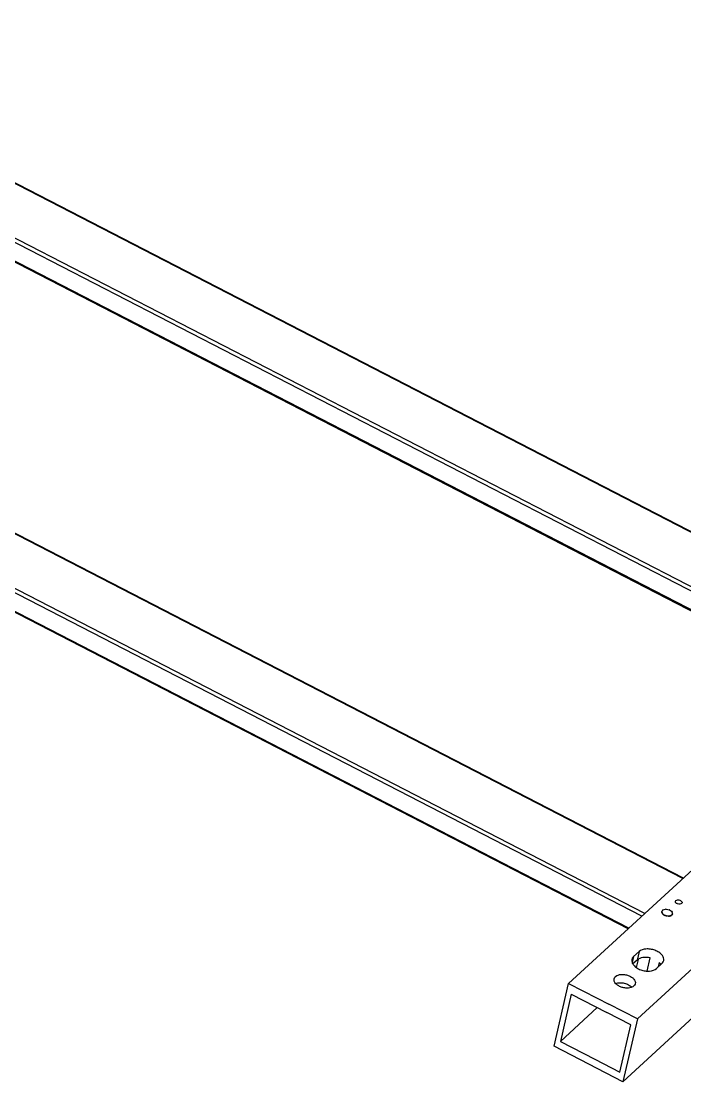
# Model space of a CAD drawing. Header units: millimetres. Extents: x 1409 to 26878, y 589 to 5187.
# Drawn here: x 9288.6 to 9533.7, y 1019 to 1410.4 of the extents above; entities that cross this region are included whole.
import ezdxf

# ---------------------------------------------------------------- set-up
doc = ezdxf.new("R2010")
doc.units = ezdxf.units.MM
doc.layers.add('02___PRT_ALL_AXES', color=7, linetype='Continuous')

msp = doc.modelspace()

# ---------------------------------------------------------------- linework, layer by layer
at = {"color": 7, "linetype": 'Continuous'}
for p, q in [((9623.4481, 1176.9674), (9170.445, 1410.3755)), ((9608.1248, 1162.9042), (9155.1217, 1396.3123)), ((9603.0084, 1158.2085), (9152.3934, 1390.3861)), ((9603.2921, 1158.4689), (9152.4776, 1390.7493)), ((9533.2105, 1094.1505), (9080.2074, 1327.5586)), ((9517.8872, 1080.0874), (9064.8841, 1313.4955)), ((9512.7708, 1075.3917), (9062.1558, 1307.5693)), ((9513.0545, 1075.652), (9062.24, 1307.9325)), ((9658.7706, 1209.3852), (9490.8285, 1055.2538)), ((9684.1659, 1196.3004), (9516.2238, 1042.169)), ((9525.233, 1081.8044), (9525.2832, 1081.8025)), ((9525.2881, 1081.5161), (9525.2377, 1081.5279)), ((9525.2904, 1081.8385), (9525.2435, 1081.8578)), ((9525.2501, 1081.4714), (9525.2965, 1081.4779)), ((9525.3008, 1081.461), (9525.2501, 1081.4714)), ((9525.2663, 1081.4147), (9525.3118, 1081.4227)), ((9525.3172, 1081.4057), (9525.2663, 1081.4147)), ((9525.4409, 1081.0776), (9525.4788, 1081.0936)), ((9525.4908, 1081.0771), (9525.4409, 1081.0776)), ((9525.4823, 1081.0229), (9525.5188, 1081.0401)), ((9525.5317, 1081.0238), (9525.4823, 1081.0229)), ((9525.5272, 1080.9689), (9525.562, 1080.9873)), ((9525.5759, 1080.9712), (9525.5272, 1080.9689)), ((9525.8611, 1080.6654), (9525.8851, 1080.6902)), ((9525.9044, 1080.6761), (9525.8611, 1080.6654)), ((9525.9266, 1080.6191), (9525.9487, 1080.6448)), ((9525.9687, 1080.6312), (9525.9266, 1080.6191)), ((9525.9946, 1080.5743), (9526.0146, 1080.6009)), ((9526.0354, 1080.5877), (9525.9946, 1080.5743)), ((9526.4476, 1080.3409), (9526.4548, 1080.3715)), ((9526.4791, 1080.3616), (9526.4476, 1080.3409)), ((9526.5293, 1080.3086), (9526.5343, 1080.3397)), ((9526.559, 1080.3303), (9526.5293, 1080.3086)), ((9526.6123, 1080.2783), (9526.6151, 1080.3099)), ((9526.6401, 1080.3012), (9526.6123, 1080.2783)), ((9528.563, 1080.2882), (9528.586, 1080.2563)), ((9528.6503, 1080.2849), (9528.6064, 1080.3075)), ((9528.6253, 1080.3164), (9528.6503, 1080.2849)), ((9528.7118, 1080.3156), (9528.6669, 1080.3372)), ((9528.6849, 1080.3467), (9528.7118, 1080.3156)), ((9528.7706, 1080.3484), (9528.7246, 1080.3688)), ((9528.7418, 1080.3789), (9528.7706, 1080.3484)), ((9528.8264, 1080.3831), (9528.7795, 1080.4024)), ((9528.7958, 1080.4131), (9528.8264, 1080.3831)), ((9528.8792, 1080.4198), (9528.8315, 1080.4379)), ((9528.8469, 1080.4492), (9528.8792, 1080.4198)), ((9528.9289, 1080.4583), (9528.8805, 1080.4752)), ((9528.8949, 1080.487), (9528.9289, 1080.4583)), ((9528.9754, 1080.4986), (9528.9263, 1080.5142)), ((9528.9397, 1080.5266), (9528.9754, 1080.4986)), ((9529.0186, 1080.5406), (9528.9689, 1080.5549)), ((9528.9814, 1080.5678), (9529.0186, 1080.5406)), ((9529.0583, 1080.5842), (9529.0082, 1080.5973)), ((9529.0197, 1080.6106), (9529.0583, 1080.5842)), ((9529.0947, 1080.6293), (9529.0442, 1080.6411)), ((9529.0546, 1080.6548), (9529.0947, 1080.6293)), ((9529.1275, 1080.6759), (9529.0767, 1080.6863)), ((9529.086, 1080.7005), (9529.1275, 1080.6759)), ((9529.1567, 1080.7239), (9529.1058, 1080.7329)), ((9529.114, 1080.7475), (9529.1567, 1080.7239)), ((9529.1822, 1080.7732), (9529.1313, 1080.7808)), ((9529.1384, 1080.7957), (9529.1822, 1080.7732)), ((9529.2041, 1080.8236), (9529.1532, 1080.8298)), ((9529.1591, 1080.8451), (9529.2041, 1080.8236)), ((9529.2222, 1080.8751), (9529.1714, 1080.8799)), ((9529.1763, 1080.8955), (9529.2222, 1080.8751)), ((9529.2366, 1080.9276), (9529.186, 1080.931)), ((9529.1897, 1080.9469), (9529.2366, 1080.9276)), ((9527.1297, 1080.1432), (9527.1193, 1080.1761)), ((9527.1456, 1080.1714), (9527.1297, 1080.1432)), ((9527.2177, 1080.1288), (9527.205, 1080.1616)), ((9527.2314, 1080.1577), (9527.2177, 1080.1288)), ((9527.3057, 1080.1168), (9527.2909, 1080.1496)), ((9527.3173, 1080.1463), (9527.3057, 1080.1168)), ((9527.8252, 1080.0963), (9527.7982, 1080.1273)), ((9527.8235, 1080.1285), (9527.8252, 1080.0963)), ((9527.9088, 1080.1015), (9527.88, 1080.132)), ((9527.9049, 1080.134), (9527.9088, 1080.1015)), ((9527.9911, 1080.1092), (9527.9606, 1080.1392)), ((9527.9851, 1080.1418), (9527.9911, 1080.1092)), ((9528.1514, 1080.1318), (9528.1174, 1080.1605)), ((9528.1409, 1080.1647), (9528.1514, 1080.1318)), ((9528.229, 1080.1468), (9528.1934, 1080.1748)), ((9528.2164, 1080.1796), (9528.229, 1080.1468)), ((9528.3048, 1080.1641), (9528.2676, 1080.1913)), ((9528.29, 1080.1968), (9528.3048, 1080.1641)), ((9528.3785, 1080.1837), (9528.3398, 1080.2101)), ((9528.3616, 1080.2164), (9528.3785, 1080.1837)), ((9528.45, 1080.2057), (9528.4099, 1080.2312)), ((9528.431, 1080.2381), (9528.45, 1080.2057)), ((9528.5192, 1080.2299), (9528.4778, 1080.2545)), ((9528.4982, 1080.2621), (9528.5192, 1080.2299)), ((9528.586, 1080.2563), (9528.5433, 1080.2799)), ((9514.8345, 1065.1551), (9514.3227, 1062.9462)), ((9516.8398, 1066.9955), (9514.8345, 1065.1551)), ((9516.8398, 1066.9955), (9516.1231, 1063.9021)), ((9519.8293, 1059.8214), (9520.96, 1064.702)), ((9516.1231, 1063.9021), (9514.5489, 1062.4573)), ((9516.4961, 1064.1563), (9515.8012, 1061.1566)), ((9523.2996, 1060.7935), (9525.3049, 1062.6339)), ((9523.9919, 1061.4289), (9524.346, 1062.9574)), ((9485.4535, 1032.0532), (9490.8285, 1055.2538)), ((9490.8285, 1055.2538), (9501.4099, 1049.8018)), ((9491.8048, 1051.2881), (9487.7736, 1033.8876)), ((9491.8048, 1051.2881), (9504.9257, 1044.5276)), ((9487.7736, 1033.8876), (9501.3656, 1046.3619)), ((9516.2238, 1042.169), (9505.6424, 1047.621)), ((9513.8141, 1039.9479), (9504.9257, 1044.5276)), ((9516.2238, 1042.169), (9510.8487, 1018.9683)), ((9509.7828, 1022.5474), (9513.8141, 1039.9479))]:
    msp.add_line(p, q, dxfattribs=at)
for p, q in [((9501.4099, 1049.8018), (9505.6424, 1047.621)), ((9510.8487, 1018.9683), (9538.4213, 1044.2735))]:
    msp.add_line(p, q)
for centre, radius, start, end in [((9526.0132, 1081.677), 0.7406, 167.399075, 170.24393), ((9526.1619, 1081.6882), 0.8905, 191.138804, 193.654798), ((9526.2108, 1081.7006), 0.941, 194.752079, 197.177298), ((9526.2658, 1081.7182), 0.9987, 198.23312, 200.563999), ((9526.3263, 1081.7415), 1.0636, 201.577314, 203.812467), ((9526.3917, 1081.7711), 1.1354, 204.783124, 206.923004), ((9526.4615, 1081.8072), 1.2139, 207.851589, 209.898131), ((9526.5348, 1081.8501), 1.2989, 210.785807, 212.742088), ((9526.611, 1081.8999), 1.3899, 213.590453, 215.460383), ((9526.6892, 1081.9565), 1.4865, 216.271339, 218.0594), ((9526.7687, 1082.0196), 1.588, 218.835045, 220.546069), ((9526.8487, 1082.0889), 1.6938, 221.288613, 222.927614), ((9526.9283, 1082.1639), 1.8032, 223.639311, 225.211348), ((9527.0068, 1082.2439), 1.9153, 225.894446, 227.404528), ((9527.0834, 1082.3282), 2.0292, 228.061232, 229.514246), ((9527.1575, 1082.4159), 2.144, 230.146696, 231.547362), ((9527.2283, 1082.5061), 2.2587, 232.157612, 233.510455), ((9527.2954, 1082.5977), 2.3722, 234.100469, 235.409805), ((9527.3581, 1082.6896), 2.4835, 235.981451, 237.251379), ((9527.4161, 1082.7807), 2.5914, 237.806431, 239.040842), ((9527.4689, 1082.8697), 2.695, 239.580978, 240.78356), ((9527.5164, 1082.9556), 2.7931, 241.310374, 242.484625), ((9527.5584, 1083.037), 2.8848, 242.999629, 244.148872), ((9527.5949, 1083.113), 2.969, 244.653502, 245.780902), ((9527.6257, 1083.1823), 3.0449, 246.276529, 247.385111), ((9527.6512, 1083.2441), 3.1117, 247.873046, 248.965709), ((9527.6714, 1083.2973), 3.1686, 249.447214, 250.526752), ((9527.6867, 1083.3411), 3.2151, 251.003046, 252.072166), ((9527.9351, 1081.7572), 1.5976, 293.142098, 294.846265), ((9527.9786, 1081.665), 1.4956, 295.618761, 297.399507), ((9528.0238, 1081.5792), 1.3986, 298.207114, 300.069294), ((9528.0703, 1081.5003), 1.3071, 300.914125, 302.862262), ((9528.1172, 1081.4288), 1.2215, 303.746239, 305.784308), ((9528.164, 1081.365), 1.1424, 306.709061, 308.840227), ((9528.1996, 1081.3211), 1.0859, 309.814239, 310.549037), ((9528.2152, 1081.3029), 1.0619, 310.546304, 312.037963), ((9528.2542, 1081.2606), 1.0044, 313.042657, 315.36473), ((9528.2961, 1081.22), 0.946, 316.416659, 318.833285), ((9528.3349, 1081.1867), 0.8949, 319.926811, 322.434642), ((9528.3699, 1081.1602), 0.851, 323.567776, 326.161021), ((9528.4004, 1081.1402), 0.8145, 327.33063, 330.000868), ((9528.4259, 1081.1258), 0.7852, 331.202611, 333.938748), ((9528.4457, 1081.1163), 0.7632, 335.1671, 337.955513), ((9528.4594, 1081.1109), 0.7485, 339.203871, 342.028774), ((9528.4666, 1081.1086), 0.741, 343.289671, 346.133676), ((9528.4669, 1081.1084), 0.7406, 347.399075, 350.24393), ((9527.6975, 1083.3748), 3.2505, 252.54443, 253.605769), ((9527.7042, 1083.3979), 3.2745, 254.075161, 255.131303), ((9527.7073, 1083.4099), 3.2868, 255.598958, 256.652453), ((9527.7075, 1083.4104), 3.2874, 257.119496, 258.172873), ((9527.7053, 1083.3993), 3.2761, 258.640425, 259.696217), ((9527.7013, 1083.3767), 3.2532, 260.165401, 261.226152), ((9527.6962, 1083.3427), 3.2188, 261.698104, 262.766396), ((9527.6907, 1083.2976), 3.1734, 263.242269, 264.320733), ((9527.6788, 1082.9266), 2.8019, 271.272555, 272.444362), ((9527.6834, 1082.8292), 2.7043, 272.970024, 274.169848), ((9527.6914, 1082.7264), 2.6012, 274.70869, 275.940012), ((9527.703, 1082.6194), 2.4936, 276.493618, 277.760109), ((9527.7186, 1082.5095), 2.3826, 278.330151, 279.635682), ((9527.7382, 1082.3979), 2.2692, 280.223924, 281.572575), ((9527.7618, 1082.2857), 2.1546, 282.180877, 283.576944), ((9527.7893, 1082.1742), 2.0398, 284.20726, 285.655248), ((9527.8208, 1082.0646), 1.9257, 286.309626, 287.814239), ((9527.8558, 1081.9579), 1.8134, 288.49481, 290.060922), ((9527.894, 1081.8551), 1.7038, 290.769886, 292.402496)]:
    msp.add_arc(centre, radius, start, end, dxfattribs=at)
for points, knots in [([(9514.8345, 1065.1551), (9514.7541, 1065.0813), (9514.4671, 1064.7834), (9514.2648, 1064.3996), (9514.196, 1064.1028)], [0, 0, 0, 0, 0.2636991, 1, 1, 1, 1]), ([(9520.96, 1064.702), (9520.0569, 1064.9015), (9518.3583, 1065.0107), (9516.6765, 1064.41), (9516.1231, 1063.9021)], [0, 0, 0, 0, 0.55181435, 1, 1, 1, 1]), ([(9525.9433, 1063.6862), (9526.0233, 1064.0318), (9525.9619, 1064.8399), (9525.2774, 1065.927), (9524.1515, 1066.8588), (9522.6986, 1067.561), (9521.064, 1067.9636), (9519.0459, 1068.044), (9517.509, 1067.6096), (9516.8398, 1066.9955)], [0, 0, 0, 0, 0.09267282, 0.20021851, 0.32737708, 0.46990227, 0.61862504, 0.7627364, 1, 1, 1, 1]), ([(9514.196, 1064.1028), (9514.116, 1063.7572), (9514.1774, 1062.9491), (9514.862, 1061.862), (9515.9878, 1060.9302), (9517.4408, 1060.228), (9519.0754, 1059.8254), (9521.0934, 1059.745), (9522.6304, 1060.1793), (9523.2996, 1060.7935)], [0, 0, 0, 0, 0.09267282, 0.20021851, 0.32737708, 0.46990227, 0.61862504, 0.7627364, 1, 1, 1, 1]), ([(9524.8764, 1062.2924), (9524.8404, 1062.3503), (9524.6829, 1062.5865), (9524.4974, 1062.8037), (9524.346, 1062.9574)], [0, 0, 0, 0, 0.24007815, 1, 1, 1, 1]), ([(9525.3049, 1062.6339), (9525.3852, 1062.7076), (9525.6723, 1063.0056), (9525.8746, 1063.3894), (9525.9433, 1063.6862)], [0, 0, 0, 0, 0.2636991, 1, 1, 1, 1])]:
    msp.add_open_spline(points, degree=3, knots=knots, dxfattribs=at)
msp.add_open_spline([(9509.1216, 1042.3692), (9509.1203, 1042.3687), (9509.1191, 1042.3681), (9509.1179, 1042.3676)], degree=3, dxfattribs=at)
at = {"layer": '02___PRT_ALL_AXES', "color": 7, "linetype": 'Continuous'}
for p, q in [((9623.2672, 1176.8013), (9170.264, 1410.2095)), ((9609.2302, 1163.9187), (9156.2271, 1397.3268)), ((9533.0296, 1093.9845), (9080.0265, 1327.3926)), ((9518.9926, 1081.1019), (9065.9895, 1314.51)), ((9530.2835, 1085.5856), (9530.4431, 1085.8487)), ((9532.719, 1085.0214), (9532.5594, 1084.7583)), ((9487.7736, 1033.8876), (9500.4712, 1027.3452)), ((9498.2719, 1025.4485), (9485.4535, 1032.0532)), ((9500.4712, 1027.3452), (9509.7828, 1022.5474)), ((9510.8487, 1018.9683), (9498.2719, 1025.4485))]:
    msp.add_line(p, q, dxfattribs=at)
for centre, radius, start, end in [((9526.0095, 1081.6778), 0.7369, 166.953672, 169.873611), ((9526.0072, 1081.6783), 0.7345, 162.618725, 166.951884), ((9526.1932, 1081.6962), 0.9228, 194.221505, 196.13763), ((9526.0158, 1081.6754), 0.7436, 158.583901, 162.608721), ((9526.0395, 1081.6659), 0.7692, 153.257998, 158.571244), ((9526.0734, 1081.6488), 0.8071, 147.92593, 153.250407), ((9526.1081, 1081.6271), 0.848, 144.014453, 147.932803), ((9526.1412, 1081.6031), 0.8889, 140.173623, 144.012501), ((9526.1874, 1081.5639), 0.9495, 134.251678, 140.146153), ((9526.6709, 1081.9419), 1.4631, 215.128452, 218.457928), ((9526.2246, 1081.5266), 1.0022, 132.540839, 134.286562), ((9526.7416, 1081.9975), 1.553, 218.442342, 219.923399), ((9526.248, 1081.5011), 1.0368, 130.773504, 132.538422), ((9527.2757, 1082.5694), 2.3377, 233.367248, 235.424058), ((9527.3346, 1082.6546), 2.4413, 235.422505, 237.051373), ((9526.8031, 1079.8262), 2.8345, 88.139416, 94.359737), ((9526.8369, 1079.5627), 3.0888, 67.486361, 69.206455), ((9526.8574, 1079.6121), 3.0353, 65.801549, 67.486994), ((9527.9043, 1081.8263), 1.6731, 290.813392, 293.342789), ((9528.2259, 1081.2912), 1.0461, 310.03823, 312.532108), ((9528.1151, 1081.0268), 1.1058, 22.722811, 25.944733), ((9528.1907, 1081.0582), 1.0239, 18.489572, 22.733532), ((9528.4661, 1081.1093), 0.7416, 339.385514, 342.612151), ((9528.2671, 1081.0838), 0.9434, 14.244447, 18.485662), ((9528.4729, 1081.1071), 0.7345, 342.618725, 346.951884), ((9528.3249, 1081.0987), 0.8836, 10.227, 14.232788), ((9528.4704, 1081.1077), 0.7371, 346.953904, 350.094434), ((9528.366, 1081.1062), 0.8419, 6.270826, 10.223075), ((9528.4647, 1081.1087), 0.7429, 350.094563, 352.760505), ((9528.4397, 1081.1111), 0.7679, 352.813558, 2.243749), ((9528.4, 1081.1099), 0.8077, 2.218181, 6.267879), ((9527.6862, 1082.7954), 2.6704, 273.023597, 274.708857), ((9527.6945, 1082.6945), 2.5691, 274.708994, 276.577482), ((9527.8687, 1081.9197), 1.7731, 288.65159, 290.813927)]:
    msp.add_arc(centre, radius, start, end, dxfattribs=at)
for points, knots in [([(9532.5594, 1084.7583), (9532.3921, 1084.6047), (9531.8645, 1084.4557), (9531.2193, 1084.5583), (9530.7314, 1084.7923), (9530.4501, 1085.0255), (9530.2788, 1085.2971), (9530.2634, 1085.4992), (9530.2835, 1085.5856)], [0, 0, 0, 0, 0.23767812, 0.52930902, 0.67206086, 0.79942945, 0.90715607, 1, 1, 1, 1]), ([(9530.4431, 1085.8487), (9530.6104, 1086.0022), (9531.138, 1086.1513), (9531.7832, 1086.0487), (9532.2711, 1085.8147), (9532.5524, 1085.5815), (9532.7237, 1085.3099), (9532.7391, 1085.1078), (9532.719, 1085.0214)], [0, 0, 0, 0, 0.23767812, 0.52930902, 0.67206086, 0.79942945, 0.90715607, 1, 1, 1, 1]), ([(9525.4743, 1081.1), (9525.4551, 1081.1273), (9525.3861, 1081.2333), (9525.3326, 1081.3501), (9525.3067, 1081.4397)], [0, 0, 0, 0, 0.26343721, 1, 1, 1, 1]), ([(9525.8808, 1080.6934), (9525.8492, 1080.7169), (9525.7308, 1080.8098), (9525.622, 1080.9155), (9525.5506, 1081.0008)], [0, 0, 0, 0, 0.26133248, 1, 1, 1, 1]), ([(9525.5709, 1082.2862), (9525.6319, 1082.3389), (9525.9345, 1082.5451), (9526.3053, 1082.6305), (9526.5876, 1082.6524)], [0, 0, 0, 0, 0.22163629, 1, 1, 1, 1]), ([(9527.827, 1080.1287), (9527.7135, 1080.1227), (9527.2484, 1080.1269), (9526.7846, 1080.2348), (9526.4604, 1080.3692)], [0, 0, 0, 0, 0.24463805, 1, 1, 1, 1]), ([(9528.1016, 1082.3808), (9528.2167, 1082.329), (9528.6114, 1082.1215), (9528.9687, 1081.8001), (9529.1095, 1081.5106)], [0, 0, 0, 0, 0.2816296, 1, 1, 1, 1]), ([(9528.8988, 1080.4903), (9528.8753, 1080.4706), (9528.7727, 1080.3916), (9528.6578, 1080.3292), (9528.5672, 1080.2901)], [0, 0, 0, 0, 0.23728073, 1, 1, 1, 1]), ([(9529.1603, 1080.8482), (9529.1255, 1080.7558), (9529.0525, 1080.6392), (9528.9588, 1080.544), (9528.9331, 1080.5204)], [0, 0, 0, 0, 0.73866983, 1, 1, 1, 1]), ([(9528.4358, 1080.2397), (9528.4011, 1080.228), (9528.2549, 1080.1835), (9528.104, 1080.1555), (9527.9888, 1080.1422)], [0, 0, 0, 0, 0.24025181, 1, 1, 1, 1]), ([(9514.9333, 1054.3283), (9514.3979, 1053.8369), (9513.1684, 1053.4894), (9511.5539, 1053.5538), (9510.2462, 1053.8759), (9509.0839, 1054.4377), (9508.1832, 1055.1831), (9507.6356, 1056.0528), (9507.5864, 1056.6992), (9507.6504, 1056.9757)], [0, 0, 0, 0, 0.23726449, 0.38137756, 0.53009983, 0.67262326, 0.79978217, 0.90732968, 1, 1, 1, 1]), ([(9507.6504, 1056.9757), (9507.6685, 1057.0538), (9507.7694, 1057.3705), (9507.9763, 1057.6478), (9508.1612, 1057.8175)], [0, 0, 0, 0, 0.24214809, 1, 1, 1, 1]), ([(9508.1612, 1057.8175), (9508.6966, 1058.3089), (9509.9261, 1058.6564), (9511.5406, 1058.592), (9512.8482, 1058.2699), (9514.0105, 1057.7081), (9514.9112, 1056.9627), (9515.4589, 1056.093), (9515.5081, 1055.4466), (9515.4441, 1055.1701)], [0, 0, 0, 0, 0.23726449, 0.38137756, 0.53009983, 0.67262326, 0.79978217, 0.90732968, 1, 1, 1, 1]), ([(9508.2726, 1055.2246), (9508.7361, 1055.4075), (9509.8, 1055.5868), (9511.4172, 1055.4111), (9512.9412, 1054.8482), (9513.8099, 1054.2132), (9514.1402, 1053.8432)], [0, 0, 0, 0, 0.23642502, 0.5007449, 0.76464479, 1, 1, 1, 1]), ([(9515.4441, 1055.1701), (9515.426, 1055.092), (9515.3251, 1054.7753), (9515.1182, 1054.498), (9514.9333, 1054.3283)], [0, 0, 0, 0, 0.24214809, 1, 1, 1, 1])]:
    msp.add_open_spline(points, degree=3, knots=knots, dxfattribs=at)
for points in [[(9525.2986, 1081.4694), (9525.2709, 1081.5787), (9525.2643, 1081.6963), (9525.2841, 1081.8073)], [(9526.4604, 1080.3692), (9526.3029, 1080.4346), (9526.1499, 1080.5132), (9526.0067, 1080.606)], [(9526.8951, 1082.6591), (9527.248, 1082.6481), (9527.6034, 1082.5757), (9527.9335, 1082.4504)]]:
    msp.add_open_spline(points, degree=3, dxfattribs=at)

doc.saveas('drawing.dxf')
